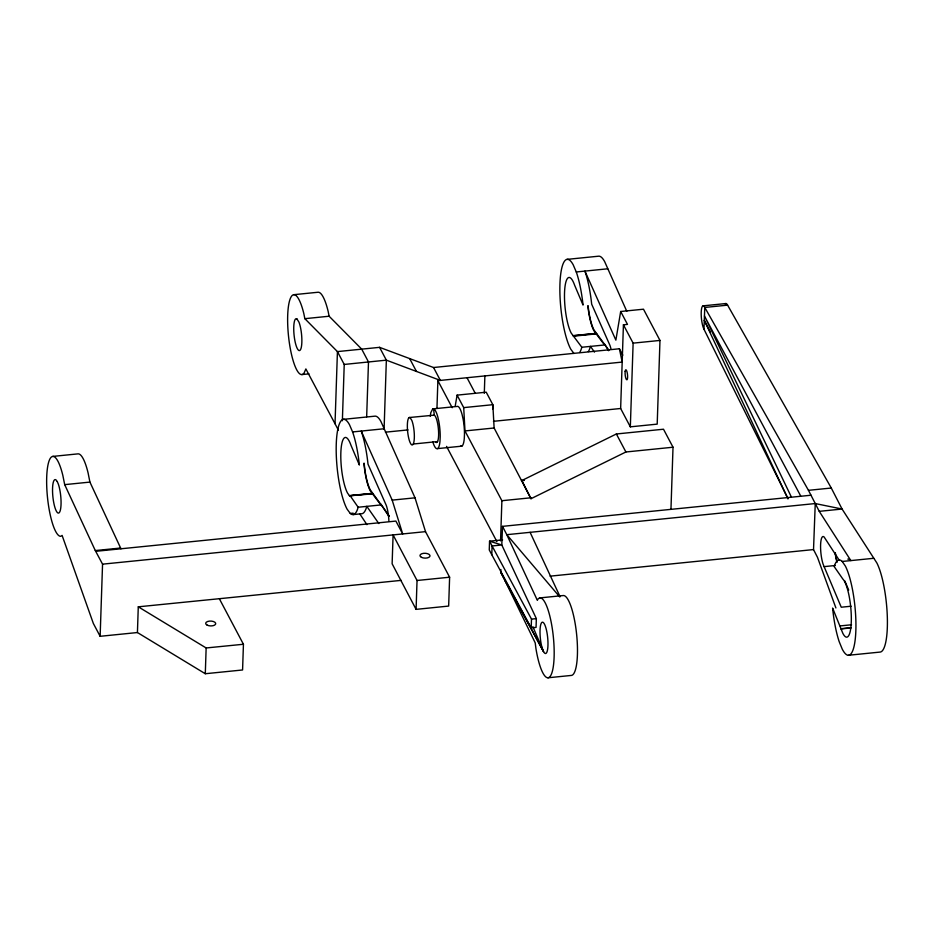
<?xml version="1.0" encoding="UTF-8"?>
<svg xmlns="http://www.w3.org/2000/svg" width="934" height="934" viewBox="0 0 934 934"><rect width="100%" height="100%" fill="white"/><g stroke="black" fill="none" stroke-linecap="round" stroke-linejoin="round"><path stroke-width="1.4" d="M205.293 673.729L206.145 647.962L138.279 606.82L137.426 632.54L205.293 673.729L242.583 669.97L243.435 644.262L219.338 598.706L138.279 606.82M342.369 420.744L344.226 364.447L337.431 351.604L304.846 318.681L303.865 313.789A40.15 9.387 84.2 0 0 290.194 298.857A40.15 9.387 84.2 0 0 290.416 349.246A40.15 9.387 84.2 0 0 304.122 372.958L305.873 368.942L338.435 430.165M384.084 429.43L386.349 360.15L379.578 347.343L337.431 351.604L335.026 423.709M100.136 636.299L102.553 564.159L95.303 550.57L64.691 484.641L62.858 475.511A40.15 9.387 84.2 0 0 46.7 477.251A40.15 9.387 84.2 0 0 60.85 536.303L62.099 535.404L93.342 623.445L100.136 636.299L137.426 632.54M366.665 416.774L368.486 361.96L361.715 349.141L329.118 316.229L328.138 311.349A40.15 9.387 84.2 0 0 318.039 292.249L293.766 294.689M416.085 609.365L417.043 580.493L393.086 534.925L392.128 563.786L416.085 609.365L448.659 606.073L449.616 577.212L425.519 531.644L415.011 497.822L380.979 421.596A47.879 11.196 84.2 0 0 374.779 416.179L343.315 419.354M436.96 408.216L437.883 380.663L622.184 362.077L619.405 348.767L433.551 367.517L379.578 347.343M484.302 393.319L484.874 375.923M492.697 408.894L492.837 404.691L486.229 392.198L457.1 395.14L455.197 406.115M847.803 559.092A47.879 11.196 84.2 0 1 850.862 560.598L819.258 511.342L810.981 495.23L502.515 526.356L501.791 544.977L536.349 618.623L536.058 627.391L531.201 627.881L491.786 554.726L492.078 545.958L489.556 541.183L502.585 539.864M500.554 540.891L501.885 500.717L464.98 430.936L463.708 407.621L457.1 395.14M521.499 479.784L530.991 498.709L625.897 451.986L673.017 447.223L670.962 509.275M530.991 498.709L494.121 427.994L492.837 404.691L463.708 407.621M531.201 627.881L531.493 619.114L492.078 545.958L501.791 544.977L489.556 541.183L489.264 549.951L491.786 554.726M620.643 408.497L623.422 324.798L627.485 324.39L620.678 311.501L643.491 309.201L659.976 340.431L657.197 424.129L630.333 426.838L620.643 408.497L493.456 421.316M630.333 426.838L633.124 343.14L623.422 324.798M787.981 498.569L703.956 329.2L704.773 307.449L727.598 305.149L831.283 488.027L842.071 509.042L876.851 562.945A47.879 11.196 84.2 0 1 887.3 616.323A47.879 11.196 84.2 0 1 879.921 652.095L848.469 655.259M835.895 607.952L817.507 557.376L813.526 549.577L815.254 503.554L506.788 534.68L502.515 526.356M500.776 572.379L543.541 651.593L542.537 649.188A15.75 3.678 84.2 0 1 541.253 623.247A15.75 3.678 84.2 0 1 547.779 638.809A15.75 3.678 84.2 0 1 543.541 651.593L505.06 580.703L500.776 572.379L500.881 569.506M430.247 416.307L430.796 412.688L432.699 408.905L456.983 406.453A20.081 4.693 84.2 0 1 462.061 414.451L463.089 419.016A20.081 4.693 84.2 0 1 464.478 434.298L464.268 438.77A20.081 4.693 84.2 0 1 460.579 446.067M620.678 311.501L615.868 340.139L584.918 271.094A47.879 11.196 84.2 0 1 591.677 304.192L609.96 345.405A16.217 3.794 84.2 0 1 610.906 348.639M381.025 504.197L388.906 516.409M604.695 344.214L608.571 350.705M673.017 447.223L663.502 429.22L616.37 433.983L521.476 480.706L524.348 480.415M344.226 364.447L386.349 360.15L440.369 380.407L433.551 367.517M566.996 259.383L598.461 256.208A47.879 11.196 84.2 0 1 604.66 261.625L626.784 311.291M573.943 353.484L570.779 349.188A47.879 11.196 84.2 0 1 559.921 284.858A47.879 11.196 84.2 0 1 573.196 264.801L576.278 271.969L607.742 268.794M304.846 318.681L329.118 316.229M703.15 305.838L725.963 303.538M573.102 335.668L595.822 333.38M573.207 335.796L595.927 333.508L604.555 344.973L581.835 347.261L571.246 333.146A29.666 6.935 84.2 0 1 564.673 289.984A29.666 6.935 84.2 0 1 574.644 285.279L583.038 305.068A47.879 11.196 84.2 0 0 576.278 271.969M574.071 336.123L596.791 333.835M301.845 374.581L308.991 373.869M633.124 343.14L659.976 340.431M409.185 417.533L410.038 417.591L411.847 420.44A13.835 3.234 84.2 0 1 414.311 438.315A13.835 3.234 84.2 0 1 410.75 443.825L409.851 441.969A13.835 3.234 84.2 0 1 407.364 427.398A13.835 3.234 84.2 0 1 409.185 417.533L434.31 415.151A13.835 3.234 84.2 0 1 438.536 430.808A13.835 3.234 84.2 0 1 435.933 442.377M52.759 456.411L78.001 453.866A40.15 9.387 84.2 0 1 88.1 472.966L89.921 482.096L120.976 548.783L395.888 521.079L402.694 533.956L392.187 500.122L361.236 431.064A47.879 11.196 84.2 0 1 368.008 464.175L386.279 505.376A16.217 3.794 84.2 0 1 388.883 520.787M353.157 513.163L350.273 513.455L347.109 509.17A47.879 11.196 84.2 0 1 336.24 444.829A47.879 11.196 84.2 0 1 349.514 424.772L352.597 431.94L384.061 428.764M385.415 432.173L408.041 429.909M464.98 430.936L494.121 427.994M413.26 444.024L437.532 441.572M64.691 484.641L89.921 482.096M437.544 448.612L461.816 446.16M349.421 495.639L372.152 493.35M352.597 431.94A47.879 11.196 84.2 0 1 359.368 465.039L350.962 445.261A29.666 6.935 84.2 0 0 340.992 449.954A29.666 6.935 84.2 0 0 347.565 493.117L349.526 495.779L372.246 493.491L380.885 504.944L358.154 507.244A47.879 11.196 84.2 0 1 350.273 513.455M349.526 495.779L373.11 493.806M392.187 500.122L415.011 497.822M353.297 514.576L361.948 513.712A47.879 11.196 84.2 0 0 366.805 506.368L378.83 523.554M501.885 500.717L531.026 497.775M95.303 550.57L120.556 548.036M95.735 551.305L120.976 548.783M703.956 329.2A12.551 2.93 84.2 0 1 701.212 312.189A12.551 2.93 84.2 0 1 704.773 307.449L808.459 490.327L831.283 488.027M102.553 564.159L425.519 531.644M819.258 511.342L842.071 509.042L815.254 503.554M219.338 598.706L401.153 580.376M417.043 580.493L449.616 577.212M550.079 576.161L813.526 549.577M842.223 561.462L845.387 566.109A47.879 11.196 84.2 0 1 855.836 631.034A47.879 11.196 84.2 0 1 842.246 649.118L839.187 641.646A47.879 11.196 84.2 0 1 832.614 608.081L842.842 633.334A29.666 6.935 84.2 0 0 851.329 618.647A29.666 6.935 84.2 0 0 842.83 579.022L834.19 566.588A47.879 11.196 84.2 0 1 842.223 561.462L873.687 558.298M839.374 560.423L824.138 537.015A16.217 3.794 84.2 0 0 820.601 544.709A16.217 3.794 84.2 0 0 823.111 564.171L824.115 566.634L835.381 565.49M540.097 597.877L563.412 595.53A40.15 9.387 84.2 0 1 576.698 635.097A40.15 9.387 84.2 0 1 571.199 675.445L547.896 677.792M531.493 619.114L536.349 618.623M851.119 606.224L841.254 607.217L824.115 566.634M840.168 625.908L851.528 624.764M840.95 628.699L850.886 627.695M841.044 628.932L850.979 627.928M206.145 647.962L243.435 644.262M432.699 408.905L433.948 408.999A20.081 4.693 84.2 0 1 437.789 416.891L438.817 421.456A20.081 4.693 84.2 0 1 440.206 436.75L439.996 441.222A20.081 4.693 84.2 0 1 432.851 441.98M559.711 596.873L506.788 534.68L537.354 600.329L537.809 599.336A40.15 9.387 84.2 0 1 552.064 627.123A40.15 9.387 84.2 0 1 550.196 676.333A40.15 9.387 84.2 0 1 535.941 648.546L535.205 642.849L505.06 580.703M595.927 333.508L593.966 330.846A29.666 6.935 84.2 0 1 587.86 305.897M372.246 493.491L370.284 490.829A29.666 6.935 84.2 0 1 363.945 463.299M608.863 350.18L593.989 329.959A28.662 6.701 84.2 0 1 588.093 305.85M594.491 352.118L590.475 346.397A47.879 11.196 84.2 0 1 588.315 351.616M389.361 516.117L370.308 489.93A28.662 6.701 84.2 0 1 364.178 463.346M350.39 496.094L358.154 507.244M359.718 513.793L366.934 524.663M800.636 495.872L704.458 316.007L791.32 496.923M619.405 348.767L622.815 355.212M616.37 433.983L625.897 451.986M467.012 377.721L475.184 393.191M437.883 380.663L452.196 407.726M409.652 358.586L416.459 371.44M446.545 446.382L496.911 541.627M710.342 331.955L704.294 320.35L787.957 498.861M808.459 490.327L810.981 495.23M530.103 532.322L560.05 596.663M532.847 626.656L542.537 649.188M844.826 580.925L848.702 590.09M433.563 408.975L434.31 415.151M581.835 347.261A47.879 11.196 84.2 0 1 579.675 352.48M836.864 561.719A16.217 3.794 84.2 0 1 835.113 552.788M837.284 562.034A15.213 3.549 84.2 0 1 835.346 552.694M725.251 303.994A12.551 2.93 84.2 0 1 727.598 305.149M296.86 318.833L295.868 318.751A16.065 3.759 84.2 0 0 294.852 340.478A16.065 3.759 84.2 0 0 301.273 347.495A16.065 3.759 84.2 0 0 298.962 322.137L296.86 318.833M57.289 481.629L56.18 480.076A16.835 3.934 84.2 0 0 53.051 498.242A16.835 3.934 84.2 0 0 59.986 511.365A16.835 3.934 84.2 0 0 58.375 484.221L57.289 481.629M207.138 625.115A5.02 2.428 1.9 0 0 215.544 624.262A5.02 2.428 1.9 0 0 209.438 621.11A5.02 2.428 1.9 0 0 207.138 625.115M625.161 371.37A5.02 1.167 84.2 0 0 626.539 379.671A5.02 1.167 84.2 0 0 627.344 373.402A5.02 1.167 84.2 0 0 625.161 371.37M421.421 557.318A5.02 2.428 1.9 0 0 429.838 556.466A5.02 2.428 1.9 0 0 423.732 553.313A5.02 2.428 1.9 0 0 421.421 557.318"/></g></svg>
